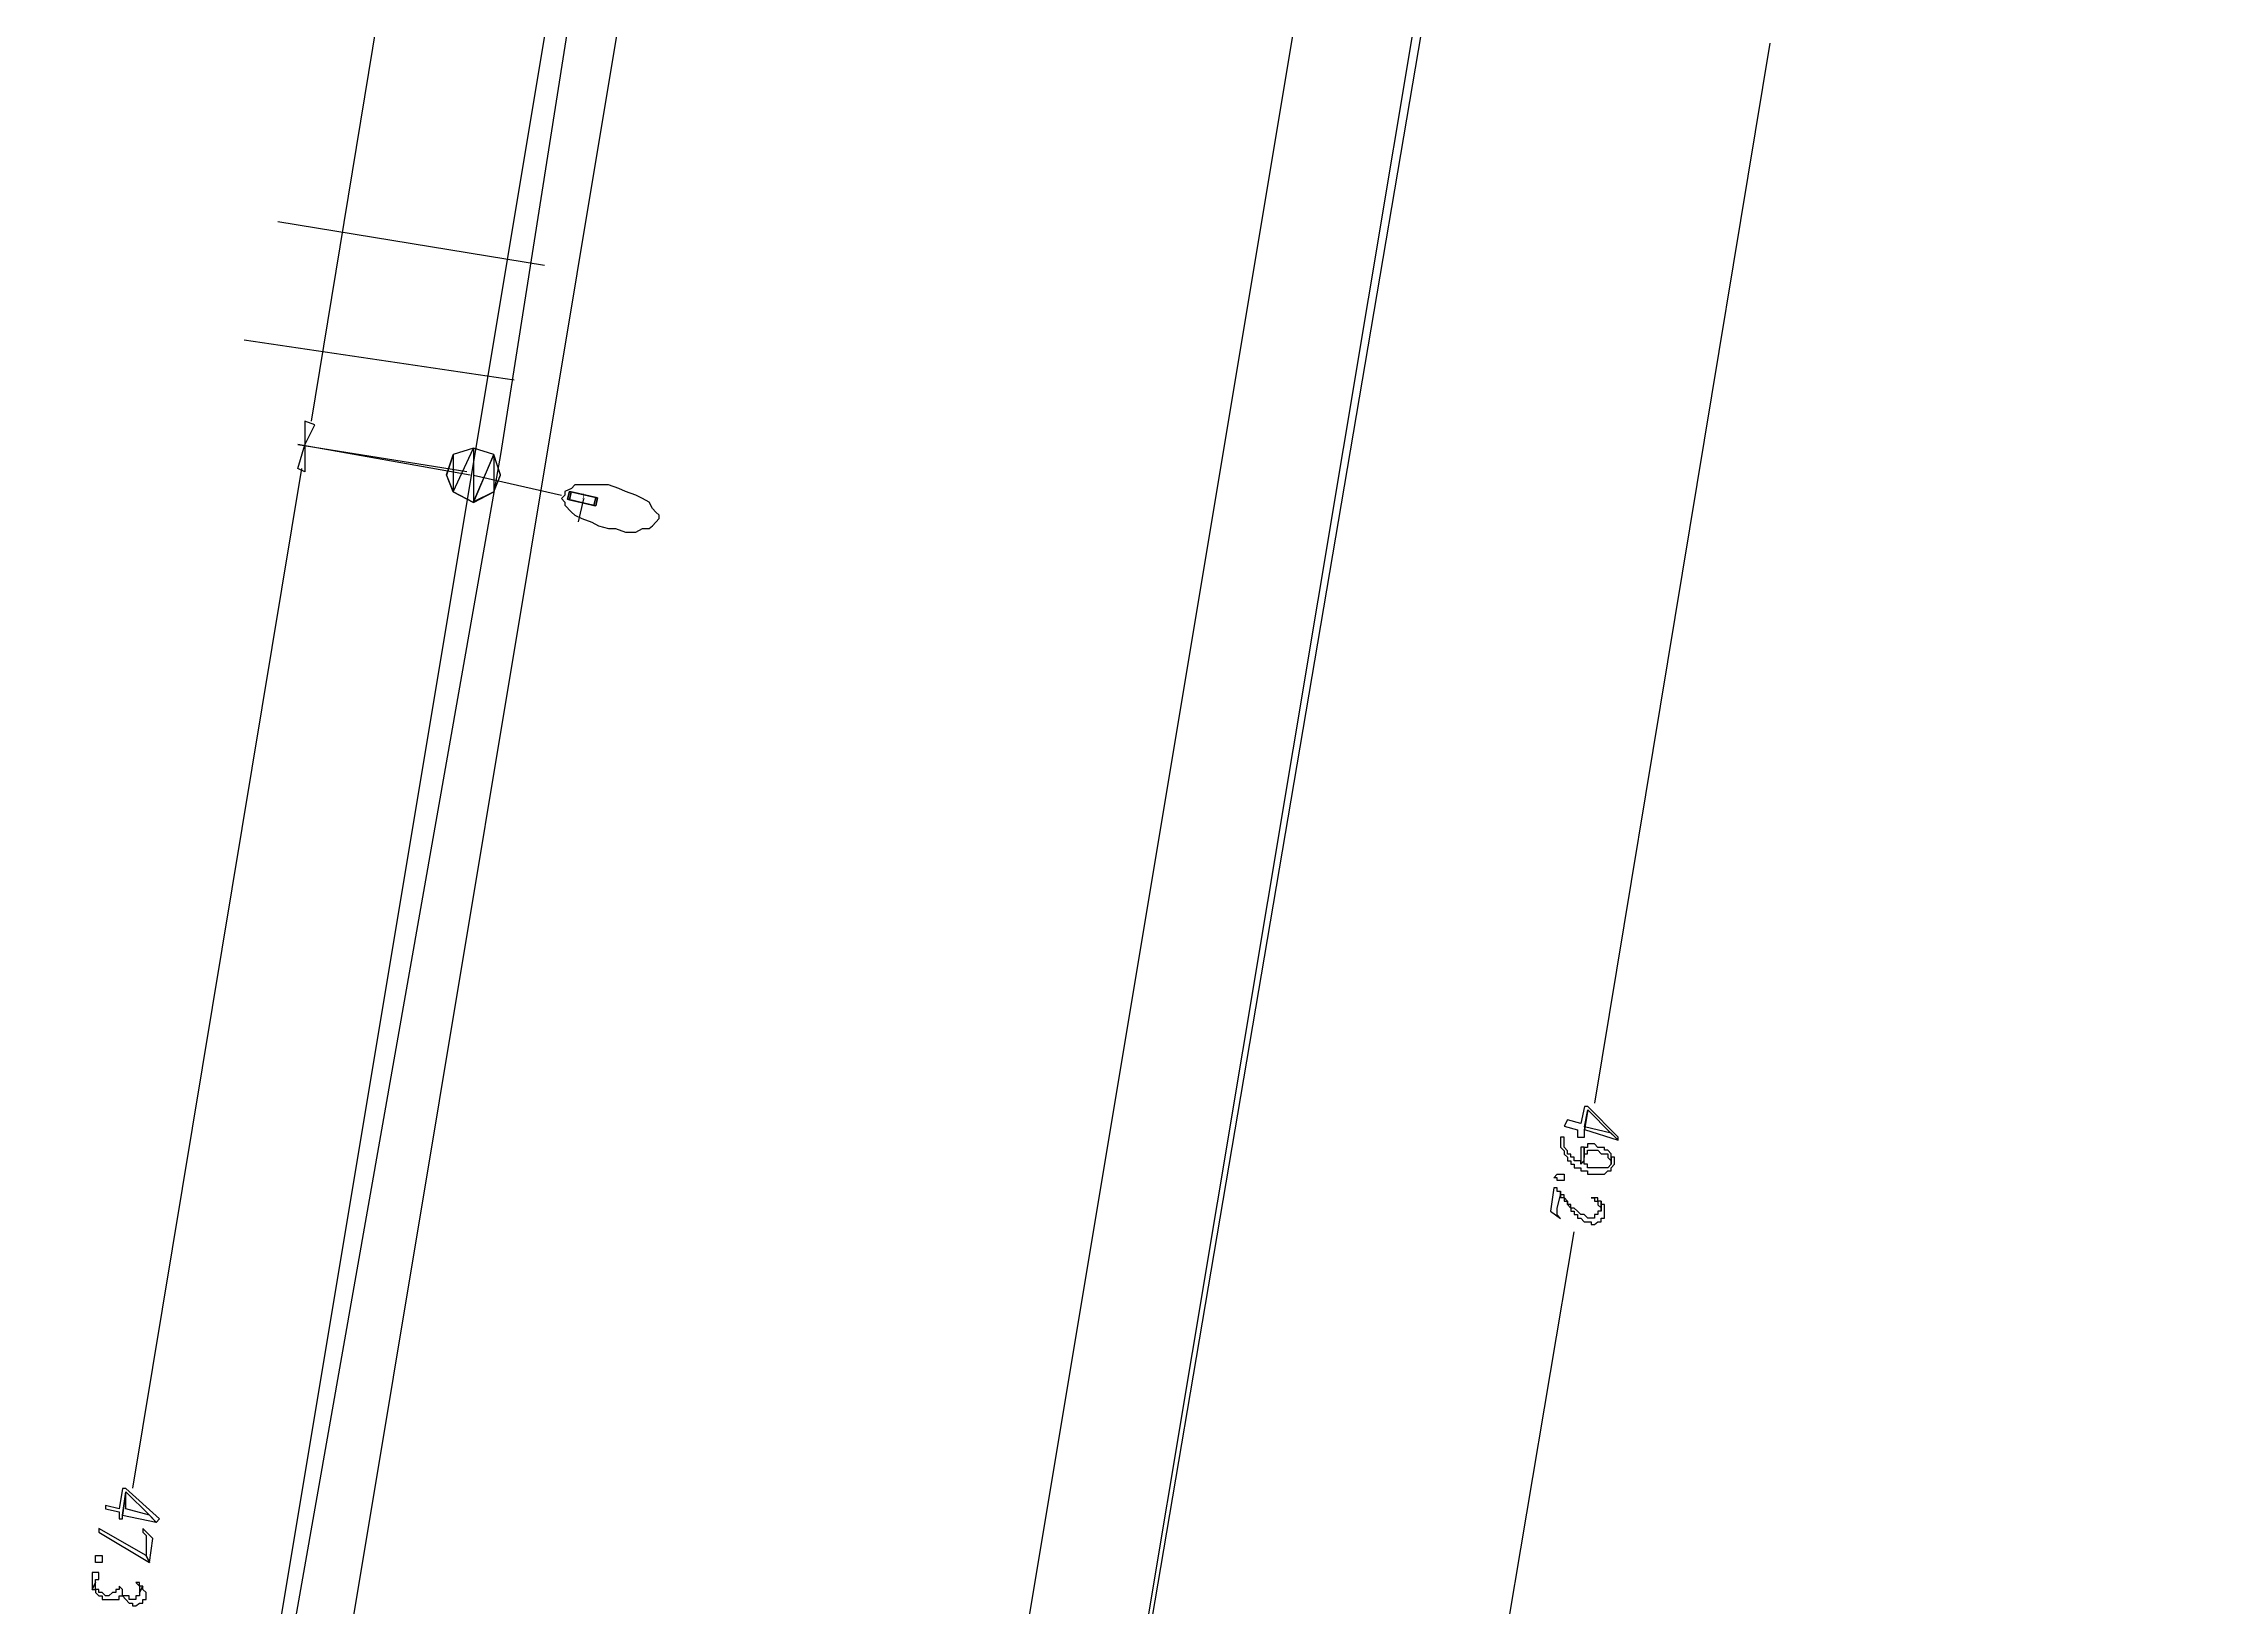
# Model space of a CAD drawing. Extents: x 212106 to 638151, y -1311344 to 1260505.
# Drawn here: x 383780 to 429430, y 872204 to 905301 of the extents above; entities that cross this region are included whole.
import ezdxf

# ---------------------------------------------------------------- set-up
doc = ezdxf.new("R2010")
doc.units = 0
doc.header["$MEASUREMENT"] = 0
for name, color, linetype in [('at_Entity', 7, 'Continuous'), ('DLXLUM01', 3, 'Continuous'), ('DLXLUMEX', 2, 'Continuous'), ('DLXSCENE', 7, 'Continuous')]:
    doc.layers.add(name, color=color, linetype=linetype)

# ---------------------------------------------------------------- blocks, each defined once
blk = doc.blocks.new('*U165')
for p, q in [((-260, 147), (-298, -18)), ((-298, -18), (-260, 147)), ((298, 18), (-260, 147)), ((-222, 138), (-260, 147)), ((-260, 147), (298, 18)), ((-260, 147), (-222, 138)), ((-222, 138), (-260, -27)), ((-260, -27), (-222, 138)), ((337, 10), (-222, 138)), ((-222, 138), (337, 10)), ((260, -147), (298, 18)), ((298, 18), (260, -147)), ((298, 18), (337, 10)), ((337, 10), (298, 18)), ((299, -156), (337, 10)), ((337, 10), (299, -156)), ((-298, -18), (260, -147)), ((260, -147), (-298, -18)), ((-298, -18), (-260, -27)), ((-260, -27), (-298, -18)), ((-260, -27), (299, -156)), ((299, -156), (-260, -27)), ((260, -147), (299, -156)), ((299, -156), (260, -147))]:
    blk.add_line(p, q)
at = {"color": 1}
blk.add_line((38, -9), (-74, -496), dxfattribs=at)
at = {"layer": 'DLXLUMEX', "color": 7}
blk.add_text('1', height=100, dxfattribs=at).set_placement((0, 0))
blk = doc.blocks.new('*U97')
for p, q in [((43243, 916992), (35530, 868004)), ((47027, 829921), (55171, 877848)), ((35530, 868004), (27244, 821005))]:
    blk.add_line(p, q)

msp = doc.modelspace()

# ---------------------------------------------------------------- linework, layer by layer
at = {"layer": 'at_Entity', "color": 4}
for p, q in [((465456, 1237080), (356316, 581961)), ((449884, 1229433), (342316, 583735)), ((394387, 900595), (388744, 901520)), ((393744, 898169), (388030, 899018))]:
    msp.add_line(p, q, dxfattribs=at)
at = {"layer": 'at_Entity', "color": 1}
for p, q in [((448385, 1229513), (340674, 583168)), ((466885, 1229375), (358388, 580248))]:
    msp.add_line(p, q, dxfattribs=at)
at = {"layer": 'at_Entity', "color": 0}
for p, q in [((389457, 897304), (393173, 919871)), ((420313, 905298), (416600, 882879)), ((389529, 897230), (389316, 897306)), ((389316, 897306), (389316, 896806)), ((389316, 896806), (389529, 897230)), ((392815, 896162), (389172, 896810)), ((392744, 896230), (389172, 896805)), ((389172, 896305), (389316, 896805)), ((389316, 896805), (389316, 896230)), ((392458, 896599), (392315, 896160)), ((392458, 896599), (392315, 896160)), ((392458, 896599), (392315, 896160)), ((392458, 896599), (392315, 896160)), ((392316, 896172), (392458, 896595)), ((392316, 896172), (392458, 896595)), ((392886, 896735), (392458, 896599)), ((392886, 896735), (392458, 896599)), ((392458, 895812), (392886, 896735)), ((392458, 895812), (392886, 896735)), ((392886, 896735), (392458, 896599)), ((392886, 896735), (392458, 896599)), ((392886, 896735), (392458, 896599)), ((392458, 895812), (392886, 896735)), ((392458, 895812), (392886, 896735)), ((392886, 896735), (392458, 896599)), ((392458, 896599), (392458, 895812)), ((392458, 896599), (392458, 895812)), ((392458, 896595), (392458, 895808)), ((392458, 896595), (392458, 895808)), ((393316, 896599), (392886, 896735)), ((393316, 896599), (392886, 896735)), ((392886, 896735), (392886, 895585)), ((392886, 896735), (392886, 895585)), ((393316, 896599), (392886, 896735)), ((393316, 896599), (392886, 896735)), ((393316, 896599), (392886, 896735)), ((392886, 896735), (392886, 895585)), ((392886, 896735), (392886, 895585)), ((393316, 896599), (392886, 896735)), ((392886, 895585), (393316, 896599)), ((392886, 895585), (393316, 896599)), ((392886, 895596), (393316, 896595)), ((392886, 895596), (393316, 896595)), ((393458, 896160), (393316, 896599)), ((393458, 896160), (393316, 896599)), ((393458, 896160), (393316, 896599)), ((393458, 896160), (393316, 896599)), ((393458, 896172), (393316, 896595)), ((393316, 896595), (393316, 895808)), ((393316, 896595), (393316, 895808)), ((393458, 896172), (393316, 896595)), ((393316, 896595), (393316, 895808)), ((393316, 896595), (393316, 895808)), ((389243, 896305), (385673, 874736)), ((389316, 896230), (389172, 896305)), ((392315, 896160), (392458, 895812)), ((392315, 896160), (392458, 895812)), ((392315, 896160), (392458, 895812)), ((392315, 896160), (392458, 895812)), ((392458, 895808), (392316, 896172)), ((392458, 895808), (392316, 896172)), ((392888, 896165), (394744, 895741)), ((393316, 895808), (393458, 896172)), ((393316, 895808), (393458, 896172)), ((393316, 895812), (393458, 896160)), ((393316, 895812), (393458, 896160)), ((393316, 895812), (393458, 896160)), ((393316, 895812), (393458, 896160)), ((392458, 895812), (392886, 895585)), ((392886, 895585), (392458, 895812)), ((392458, 895812), (392886, 895585)), ((392458, 895812), (392886, 895585)), ((392886, 895585), (392458, 895812)), ((392458, 895812), (392886, 895585)), ((392886, 895585), (393316, 895812)), ((392886, 895585), (393316, 895812)), ((392886, 895585), (393316, 895812)), ((392886, 895585), (393316, 895812)), ((393316, 895808), (392886, 895596)), ((393316, 895808), (392886, 895596)), ((394817, 895743), (394744, 895668)), ((394744, 895668), (394817, 895592)), ((394959, 895879), (394817, 895819)), ((394817, 895819), (394817, 895743)), ((395030, 895955), (394959, 895879)), ((395174, 895955), (395030, 895955)), ((395387, 895955), (395174, 895955)), ((395531, 895955), (395387, 895955)), ((395744, 895955), (395531, 895955)), ((395959, 895879), (395744, 895955)), ((396101, 895819), (395959, 895879)), ((396316, 895743), (396101, 895819)), ((396458, 895668), (396316, 895743)), ((396602, 895592), (396458, 895668)), ((392886, 895585), (392886, 895585)), ((392886, 895585), (392886, 895585)), ((392886, 895585), (392886, 895585)), ((394817, 895592), (394817, 895531)), ((394817, 895531), (394959, 895380)), ((394959, 895380), (395030, 895319)), ((395030, 895319), (395174, 895244)), ((395174, 895244), (395387, 895168)), ((396673, 895456), (396602, 895592)), ((396744, 895380), (396673, 895456)), ((396815, 895319), (396744, 895380)), ((396744, 895168), (396815, 895244)), ((396815, 895244), (396815, 895319)), ((396815, 895244), (396815, 895244)), ((395387, 895168), (395531, 895093)), ((395531, 895093), (395744, 895032)), ((395744, 895032), (395888, 895032)), ((395888, 895032), (396101, 894956)), ((396101, 894956), (396316, 894956)), ((396316, 894956), (396458, 895032)), ((396458, 895032), (396602, 895032)), ((396602, 895032), (396673, 895093)), ((396673, 895093), (396744, 895168)), ((416029, 882525), (415958, 882389)), ((416315, 882449), (416029, 882525)), ((416387, 882811), (416315, 882449)), ((416458, 882811), (416387, 882811)), ((416387, 882380), (416458, 882741)), ((416458, 882741), (416387, 882319)), ((416387, 882314), (416458, 882735)), ((417101, 882163), (416458, 882811)), ((416458, 882735), (416958, 882239)), ((415957, 882159), (415885, 882159)), ((415885, 882159), (415885, 882083)), ((415885, 882083), (415885, 882083)), ((415885, 882083), (415885, 882083)), ((415885, 882083), (415885, 882023)), ((415885, 882023), (415885, 882023)), ((415885, 882023), (415885, 882023)), ((415885, 882023), (415885, 881948)), ((415957, 882083), (415957, 882159)), ((415957, 882023), (415957, 882083)), ((415957, 882083), (415957, 882083)), ((415957, 882083), (415957, 882083)), ((415957, 881948), (415957, 882023)), ((415957, 882023), (415957, 882023)), ((415958, 882389), (416244, 882314)), ((416244, 882314), (416244, 882163)), ((416244, 882163), (416387, 882163)), ((416958, 882244), (416387, 882380)), ((416387, 882319), (417101, 882094)), ((416387, 882163), (416387, 882314)), ((416529, 882019), (416457, 882019)), ((416457, 882019), (416457, 881944)), ((416600, 882019), (416529, 882019)), ((416529, 882019), (416529, 882019)), ((416529, 882019), (416529, 882019)), ((416672, 881944), (416600, 882019)), ((416600, 882019), (416600, 882019)), ((417101, 882094), (416958, 882244)), ((416958, 882239), (417101, 882103)), ((417101, 882103), (417101, 882163)), ((415885, 881948), (415885, 881948)), ((415885, 881948), (415957, 881873)), ((416028, 881873), (415957, 881948)), ((415957, 881948), (415957, 881948)), ((415957, 881948), (415957, 881948)), ((415957, 881948), (415957, 881948)), ((415957, 881873), (415957, 881873)), ((415957, 881873), (415957, 881873)), ((415957, 881873), (415957, 881873)), ((415957, 881873), (415957, 881798)), ((415957, 881798), (415957, 881798)), ((415957, 881798), (416028, 881737)), ((416028, 881798), (416028, 881873)), ((416028, 881873), (416028, 881873)), ((416100, 881798), (416028, 881798)), ((416028, 881737), (416028, 881737)), ((416028, 881737), (416028, 881737)), ((416028, 881737), (416028, 881662)), ((416028, 881662), (416100, 881662)), ((416100, 881737), (416100, 881798)), ((416100, 881798), (416100, 881798)), ((416100, 881798), (416100, 881798)), ((416171, 881737), (416100, 881737)), ((416100, 881662), (416100, 881662)), ((416100, 881662), (416100, 881587)), ((416100, 881587), (416171, 881587)), ((416171, 881662), (416171, 881737)), ((416171, 881737), (416171, 881737)), ((416243, 881662), (416171, 881662)), ((416171, 881587), (416171, 881587)), ((416171, 881587), (416171, 881512)), ((416171, 881512), (416243, 881512)), ((416313, 881662), (416243, 881662)), ((416243, 881662), (416243, 881662)), ((416243, 881512), (416243, 881512)), ((416243, 881512), (416313, 881512)), ((416386, 881662), (416313, 881587)), ((416313, 881587), (416313, 881662)), ((416313, 881587), (416313, 881587)), ((416313, 881512), (416313, 881451)), ((416386, 881949), (416314, 881949)), ((416314, 881949), (416314, 881874)), ((416314, 881874), (416314, 881874)), ((416314, 881874), (416314, 881874)), ((416314, 881874), (416314, 881814)), ((416314, 881814), (416314, 881814)), ((416314, 881814), (416314, 881814)), ((416314, 881814), (416314, 881738)), ((416314, 881738), (416314, 881738)), ((416314, 881738), (416314, 881738)), ((416314, 881738), (416314, 881663)), ((416314, 881663), (416314, 881663)), ((416314, 881663), (416314, 881588)), ((416314, 881588), (416386, 881663)), ((416386, 881738), (416386, 881949)), ((416386, 881949), (416386, 881949)), ((416457, 881944), (416386, 881944)), ((416386, 881944), (416386, 881944)), ((416386, 881944), (416386, 881733)), ((416386, 881733), (416386, 881808)), ((416386, 881808), (416386, 881808)), ((416386, 881808), (416386, 881808)), ((416386, 881808), (416457, 881808)), ((416386, 881663), (416386, 881738)), ((416386, 881738), (416386, 881738)), ((416386, 881733), (416386, 881733)), ((416386, 881587), (416386, 881662)), ((416386, 881662), (416386, 881662)), ((416386, 881662), (416386, 881662)), ((416456, 881587), (416386, 881587)), ((416386, 881587), (416386, 881587)), ((416386, 881587), (416386, 881587)), ((416456, 881512), (416456, 881587)), ((416529, 881512), (416456, 881512)), ((416457, 881808), (416457, 881884)), ((416457, 881884), (416457, 881884)), ((416457, 881884), (416529, 881884)), ((416529, 881884), (416529, 881884)), ((416529, 881884), (416600, 881884)), ((416599, 881512), (416529, 881512)), ((416529, 881512), (416529, 881512)), ((416672, 881512), (416599, 881512)), ((416599, 881512), (416599, 881512)), ((416599, 881512), (416599, 881512)), ((416599, 881512), (416599, 881512)), ((416600, 881884), (416600, 881884)), ((416600, 881884), (416672, 881884)), ((416743, 881944), (416672, 881944)), ((416672, 881944), (416672, 881944)), ((416672, 881884), (416672, 881884)), ((416672, 881884), (416743, 881808)), ((416742, 881512), (416672, 881512)), ((416672, 881512), (416672, 881512)), ((416815, 881512), (416742, 881512)), ((416742, 881512), (416742, 881512)), ((416742, 881512), (416742, 881512)), ((416815, 881944), (416743, 881944)), ((416743, 881944), (416743, 881944)), ((416743, 881808), (416743, 881808)), ((416743, 881808), (416743, 881808)), ((416743, 881808), (416815, 881808)), ((416815, 881884), (416815, 881944)), ((416886, 881884), (416815, 881884)), ((416815, 881884), (416815, 881884)), ((416815, 881808), (416815, 881808)), ((416815, 881808), (416886, 881808)), ((416885, 881512), (416815, 881512)), ((416815, 881512), (416815, 881512)), ((416957, 881587), (416885, 881512)), ((416885, 881512), (416885, 881512)), ((416885, 881512), (416885, 881512)), ((416958, 881808), (416886, 881884)), ((416886, 881884), (416886, 881884)), ((416886, 881884), (416886, 881884)), ((416886, 881808), (416886, 881733)), ((416886, 881733), (416886, 881733)), ((416886, 881733), (416886, 881733)), ((416886, 881733), (416958, 881658)), ((417028, 881737), (416957, 881737)), ((416957, 881737), (416957, 881587)), ((416957, 881587), (416957, 881587)), ((416957, 881587), (416957, 881587)), ((416957, 881512), (417028, 881587)), ((416957, 881451), (416957, 881512)), ((416957, 881512), (416957, 881512)), ((416957, 881512), (416957, 881512)), ((416958, 881733), (416958, 881808)), ((416958, 881808), (416958, 881808)), ((416958, 881598), (416958, 881733)), ((416958, 881658), (416958, 881658)), ((416958, 881658), (416958, 881658)), ((416958, 881658), (416958, 881598)), ((417028, 881662), (417028, 881737)), ((417028, 881587), (417028, 881662)), ((417028, 881662), (417028, 881662)), ((417028, 881662), (417028, 881662)), ((417028, 881587), (417028, 881587)), ((415743, 881088), (415671, 880591)), ((415814, 881088), (415743, 881088)), ((415744, 881303), (415814, 881379)), ((415814, 881303), (415744, 881303)), ((415744, 881303), (415744, 881303)), ((415814, 881379), (415814, 881379)), ((415814, 881379), (415814, 881379)), ((415814, 881379), (415814, 881379)), ((415814, 881379), (415887, 881379)), ((415814, 881243), (415814, 881303)), ((415814, 881303), (415814, 881303)), ((415814, 881303), (415814, 881303)), ((415887, 881243), (415814, 881243)), ((415814, 881012), (415814, 881088)), ((415814, 881088), (415814, 881088)), ((415887, 881379), (415887, 881379)), ((415887, 881379), (415887, 881379)), ((415887, 881379), (415957, 881379)), ((415957, 881243), (415887, 881243)), ((415887, 881243), (415887, 881243)), ((415887, 881243), (415887, 881243)), ((415887, 881243), (415887, 881243)), ((415957, 881379), (415957, 881379)), ((415957, 881379), (415957, 881303)), ((415957, 881303), (415957, 881243)), ((415957, 881303), (415957, 881303)), ((415957, 881303), (415957, 881303)), ((415957, 881303), (415957, 881303)), ((415957, 881303), (415957, 881303)), ((415957, 881243), (415957, 881243)), ((416313, 881451), (416313, 881451)), ((416313, 881451), (416386, 881451)), ((416386, 881451), (416386, 881451)), ((416386, 881451), (416456, 881451)), ((416456, 881451), (416456, 881376)), ((416456, 881376), (416529, 881376)), ((416529, 881376), (416529, 881376)), ((416529, 881376), (416529, 881376)), ((416529, 881376), (416599, 881376)), ((416599, 881376), (416599, 881376)), ((416599, 881376), (416672, 881376)), ((416672, 881376), (416672, 881376)), ((416672, 881376), (416742, 881376)), ((416742, 881376), (416742, 881376)), ((416742, 881376), (416742, 881376)), ((416742, 881376), (416815, 881376)), ((416815, 881376), (416885, 881451)), ((416815, 881376), (416815, 881376)), ((416885, 881451), (416885, 881451)), ((416885, 881451), (416885, 881451)), ((416885, 881451), (416885, 881451)), ((416885, 881451), (416957, 881451)), ((415671, 880591), (415886, 880441)), ((415886, 881012), (415814, 881012)), ((415814, 880651), (415886, 880937)), ((415814, 880591), (415814, 880651)), ((415814, 880651), (415814, 880651)), ((415814, 880651), (415814, 880651)), ((415814, 880516), (415814, 880591)), ((415814, 880591), (415814, 880591)), ((415814, 880591), (415814, 880591)), ((415886, 880942), (415886, 881018)), ((415886, 881018), (415886, 880942)), ((415886, 880937), (415886, 881012)), ((415957, 880942), (415886, 880942)), ((415886, 880942), (415886, 880942)), ((415886, 880942), (415886, 880942)), ((415886, 880942), (415886, 880942)), ((415886, 880942), (415886, 880882)), ((415886, 880882), (415886, 880882)), ((415886, 880882), (415957, 880882)), ((415957, 880882), (415957, 880942)), ((416029, 880807), (415957, 880882)), ((415957, 880882), (415957, 880882)), ((415957, 880882), (415957, 880807)), ((415957, 880807), (415957, 880807)), ((415957, 880807), (416029, 880807)), ((416029, 880732), (416029, 880807)), ((416029, 880807), (416029, 880807)), ((416029, 880807), (416029, 880807)), ((416029, 880807), (416029, 880732)), ((416100, 880732), (416029, 880732)), ((416029, 880732), (416029, 880732)), ((416029, 880732), (416100, 880657)), ((416100, 880657), (416100, 880732)), ((416100, 880732), (416100, 880732)), ((416100, 880732), (416100, 880732)), ((416172, 880657), (416100, 880657)), ((416100, 880657), (416100, 880657)), ((416100, 880657), (416100, 880597)), ((416100, 880597), (416172, 880597)), ((416243, 880597), (416172, 880657)), ((416172, 880657), (416172, 880657)), ((416172, 880657), (416172, 880657)), ((416172, 880597), (416172, 880597)), ((416172, 880597), (416172, 880521)), ((416315, 880521), (416243, 880597)), ((416243, 880597), (416243, 880597)), ((416243, 880597), (416243, 880597)), ((416601, 880878), (416529, 880878)), ((416529, 880878), (416601, 880878)), ((416671, 880878), (416601, 880878)), ((416601, 880878), (416601, 880878)), ((416601, 880878), (416601, 880803)), ((416601, 880803), (416601, 880803)), ((416601, 880803), (416671, 880803)), ((416671, 880803), (416671, 880878)), ((416744, 880803), (416671, 880803)), ((416671, 880803), (416671, 880803)), ((416671, 880803), (416671, 880803)), ((416671, 880803), (416671, 880728)), ((416671, 880728), (416671, 880728)), ((416671, 880728), (416744, 880667)), ((416743, 880597), (416671, 880597)), ((416671, 880597), (416671, 880521)), ((416743, 880732), (416743, 880807)), ((416743, 880807), (416743, 880597)), ((416814, 880732), (416743, 880732)), ((416743, 880597), (416743, 880597)), ((416744, 880592), (416744, 880803)), ((416744, 880667), (416744, 880667)), ((416744, 880667), (416744, 880667)), ((416744, 880667), (416744, 880592)), ((416814, 880657), (416814, 880732)), ((416814, 880732), (416814, 880732)), ((416814, 880597), (416814, 880657)), ((416814, 880657), (416814, 880657)), ((416814, 880657), (416814, 880657)), ((416814, 880521), (416814, 880597)), ((416814, 880597), (416814, 880597)), ((412386, 857724), (416172, 880158)), ((415886, 880441), (415814, 880516)), ((415814, 880516), (415814, 880516)), ((415814, 880516), (415814, 880516)), ((415886, 880441), (415886, 880441)), ((416172, 880521), (416243, 880521)), ((416243, 880521), (416243, 880521)), ((416243, 880521), (416243, 880446)), ((416243, 880446), (416315, 880446)), ((416385, 880521), (416315, 880521)), ((416315, 880521), (416315, 880521)), ((416315, 880446), (416315, 880446)), ((416315, 880446), (416315, 880446)), ((416315, 880446), (416315, 880446)), ((416315, 880446), (416385, 880371)), ((416458, 880446), (416385, 880521)), ((416385, 880521), (416385, 880521)), ((416385, 880521), (416385, 880521)), ((416385, 880371), (416385, 880371)), ((416385, 880371), (416458, 880371)), ((416528, 880446), (416458, 880446)), ((416458, 880446), (416458, 880446)), ((416458, 880446), (416458, 880446)), ((416458, 880371), (416458, 880371)), ((416458, 880371), (416528, 880371)), ((416600, 880446), (416528, 880446)), ((416528, 880446), (416528, 880446)), ((416528, 880371), (416528, 880371)), ((416528, 880371), (416528, 880311)), ((416528, 880311), (416528, 880311)), ((416528, 880311), (416600, 880311)), ((416671, 880521), (416600, 880521)), ((416600, 880521), (416600, 880521)), ((416600, 880521), (416600, 880446)), ((416600, 880311), (416671, 880371)), ((416600, 880311), (416600, 880311)), ((416671, 880521), (416671, 880521)), ((416671, 880521), (416671, 880521)), ((416671, 880371), (416671, 880371)), ((416671, 880371), (416743, 880371)), ((416743, 880371), (416743, 880446)), ((416743, 880446), (416814, 880446)), ((416743, 880371), (416743, 880371)), ((416743, 880371), (416743, 880371)), ((416814, 880446), (416814, 880521)), ((416814, 880521), (416814, 880521)), ((416814, 880446), (416814, 880446)), ((416814, 880446), (416814, 880446)), ((385458, 874731), (385386, 874296)), ((385529, 874661), (385457, 874166)), ((385530, 874731), (385458, 874731)), ((385458, 874161), (385530, 874656)), ((385529, 874301), (385529, 874661)), ((386244, 874086), (385530, 874731)), ((385530, 874656), (386029, 874161)), ((385386, 874296), (385101, 874371)), ((385101, 874371), (385101, 874296)), ((385101, 874296), (385386, 874236)), ((385386, 874236), (385386, 874086)), ((386029, 874166), (385529, 874301)), ((385959, 873311), (384959, 873881)), ((384959, 873881), (384959, 873806)), ((384959, 873806), (386029, 873161)), ((385386, 874086), (385458, 874086)), ((385457, 874166), (386173, 874016)), ((385458, 874086), (385458, 874161)), ((386101, 873671), (385887, 873881)), ((385887, 873881), (385887, 873806)), ((385887, 873806), (385887, 873806)), ((385887, 873806), (385887, 873806)), ((385887, 873806), (385959, 873731)), ((386173, 874016), (386029, 874166)), ((386029, 874161), (386172, 874011)), ((386172, 874011), (386244, 874086)), ((384887, 873235), (384887, 873310)), ((384887, 873310), (384887, 873310)), ((384887, 873310), (384959, 873310)), ((384959, 873310), (384959, 873310)), ((384959, 873310), (384959, 873310)), ((384959, 873310), (385030, 873310)), ((385030, 873310), (385030, 873235)), ((385959, 873731), (385959, 873731)), ((385959, 873731), (385959, 873731)), ((385959, 873731), (385959, 873731)), ((385959, 873731), (385959, 873671)), ((385959, 873671), (385959, 873671)), ((385959, 873671), (385959, 873671)), ((385959, 873671), (385959, 873596)), ((385959, 873596), (385959, 873311)), ((386029, 873161), (385959, 873311)), ((385959, 873311), (386029, 873161)), ((386029, 873161), (386101, 873671)), ((384887, 872949), (384816, 872949)), ((384816, 872949), (384816, 872874)), ((384816, 872874), (384816, 872874)), ((384816, 872874), (384816, 872800)), ((384887, 873160), (384887, 873235)), ((384887, 873235), (384887, 873235)), ((384887, 873235), (384887, 873235)), ((384887, 873235), (384887, 873235)), ((384959, 873160), (384887, 873160)), ((384887, 873160), (384887, 873160)), ((384959, 872949), (384887, 872949)), ((384887, 872949), (384887, 872949)), ((384887, 872949), (384887, 872949)), ((385030, 873160), (384959, 873160)), ((384959, 873160), (384959, 873160)), ((384959, 873160), (384959, 873160)), ((384959, 872874), (384959, 872949)), ((384959, 872949), (384959, 872949)), ((384959, 872949), (384959, 872949)), ((384959, 872949), (384959, 872949)), ((384959, 872949), (384959, 872949)), ((384959, 872800), (384959, 872874)), ((384959, 872874), (384959, 872874)), ((384959, 872874), (384959, 872874)), ((384959, 872874), (384959, 872874)), ((385030, 873235), (385030, 873235)), ((385030, 873235), (385030, 873235)), ((385030, 873235), (385030, 873160)), ((385030, 873160), (385030, 873160)), ((385030, 873160), (385030, 873160)), ((385030, 873160), (385030, 873160)), ((385030, 873160), (385030, 873160)), ((385030, 873160), (385030, 873160)), ((385030, 873160), (385030, 873160)), ((386029, 873161), (386029, 873161)), ((384816, 872800), (384816, 872800)), ((384816, 872800), (384816, 872800)), ((384816, 872800), (384816, 872740)), ((384816, 872740), (384816, 872740)), ((384816, 872740), (384816, 872665)), ((384816, 872590), (384887, 872740)), ((384888, 872740), (384816, 872590)), ((384816, 872665), (384816, 872665)), ((384816, 872665), (384816, 872665)), ((384816, 872665), (384816, 872590)), ((384816, 872590), (384888, 872590)), ((384887, 872740), (384887, 872800)), ((384887, 872800), (384887, 872800)), ((384887, 872800), (384887, 872800)), ((384887, 872800), (384959, 872800)), ((384887, 872740), (384887, 872740)), ((384888, 872665), (384888, 872740)), ((384888, 872590), (384888, 872665)), ((384888, 872665), (384888, 872665)), ((384888, 872665), (384888, 872665)), ((384959, 872590), (384888, 872590)), ((384888, 872590), (384888, 872590)), ((384888, 872590), (384888, 872590)), ((384888, 872590), (384888, 872530)), ((384888, 872530), (384888, 872530)), ((384888, 872530), (384888, 872530)), ((384888, 872530), (384888, 872530)), ((384888, 872530), (384959, 872455)), ((384959, 872800), (384959, 872800)), ((384959, 872530), (384959, 872590)), ((385030, 872530), (384959, 872530)), ((384959, 872455), (384959, 872455)), ((384959, 872455), (384959, 872455)), ((384959, 872455), (385030, 872455)), ((385102, 872455), (385030, 872530)), ((385030, 872530), (385030, 872530)), ((385030, 872530), (385030, 872530)), ((385030, 872530), (385030, 872530)), ((385030, 872455), (385030, 872380)), ((385030, 872380), (385102, 872380)), ((385173, 872455), (385102, 872455)), ((385102, 872455), (385102, 872455)), ((385102, 872380), (385102, 872380)), ((385102, 872380), (385173, 872380)), ((385245, 872530), (385173, 872455)), ((385173, 872455), (385173, 872455)), ((385173, 872380), (385173, 872380)), ((385173, 872380), (385173, 872380)), ((385173, 872380), (385245, 872380)), ((385315, 872530), (385245, 872530)), ((385245, 872530), (385245, 872530)), ((385245, 872530), (385245, 872530)), ((385245, 872380), (385245, 872380)), ((385245, 872380), (385315, 872380)), ((385387, 872590), (385315, 872590)), ((385315, 872590), (385315, 872590)), ((385315, 872590), (385315, 872530)), ((385315, 872530), (385315, 872530)), ((385315, 872380), (385315, 872380)), ((385315, 872380), (385315, 872380)), ((385315, 872380), (385387, 872380)), ((385459, 872590), (385387, 872665)), ((385387, 872665), (385387, 872665)), ((385387, 872665), (385387, 872665)), ((385387, 872665), (385387, 872665)), ((385387, 872665), (385387, 872665)), ((385387, 872665), (385387, 872665)), ((385387, 872665), (385387, 872590)), ((385387, 872590), (385387, 872590)), ((385387, 872380), (385387, 872455)), ((385387, 872455), (385459, 872455)), ((385387, 872380), (385387, 872380)), ((385459, 872530), (385459, 872590)), ((385459, 872590), (385459, 872590)), ((385459, 872590), (385459, 872590)), ((385459, 872455), (385459, 872530)), ((385459, 872530), (385459, 872530)), ((385530, 872455), (385459, 872455)), ((385459, 872455), (385459, 872455)), ((385459, 872455), (385459, 872455)), ((385459, 872455), (385459, 872455)), ((385459, 872455), (385530, 872380)), ((385602, 872455), (385530, 872455)), ((385530, 872455), (385530, 872455)), ((385530, 872455), (385530, 872455)), ((385530, 872380), (385530, 872380)), ((385530, 872380), (385530, 872380)), ((385530, 872380), (385602, 872305)), ((385602, 872380), (385602, 872455)), ((385602, 872455), (385602, 872455)), ((385674, 872380), (385602, 872380)), ((385744, 872380), (385674, 872380)), ((385674, 872380), (385674, 872380)), ((385816, 872740), (385744, 872740)), ((385744, 872740), (385744, 872740)), ((385744, 872740), (385744, 872740)), ((385744, 872740), (385744, 872740)), ((385744, 872740), (385816, 872665)), ((385816, 872455), (385744, 872455)), ((385744, 872455), (385744, 872380)), ((385744, 872380), (385744, 872380)), ((385816, 872665), (385816, 872740)), ((385816, 872740), (385816, 872740)), ((385888, 872665), (385816, 872665)), ((385816, 872665), (385816, 872665)), ((385816, 872665), (385816, 872590)), ((385816, 872530), (385888, 872665)), ((385888, 872665), (385816, 872530)), ((385816, 872590), (385816, 872590)), ((385816, 872590), (385816, 872590)), ((385816, 872590), (385816, 872530)), ((385816, 872530), (385816, 872530)), ((385816, 872530), (385816, 872530)), ((385816, 872530), (385816, 872455)), ((385816, 872455), (385816, 872455)), ((385816, 872455), (385816, 872455)), ((385888, 872590), (385888, 872665)), ((385958, 872530), (385888, 872590)), ((385888, 872590), (385888, 872590)), ((385888, 872590), (385888, 872590)), ((385888, 872305), (385888, 872380)), ((385888, 872380), (385958, 872380)), ((385958, 872455), (385958, 872530)), ((385958, 872530), (385958, 872530)), ((385958, 872530), (385958, 872530)), ((385958, 872380), (385958, 872455)), ((385958, 872380), (385958, 872380)), ((385602, 872305), (385602, 872305)), ((385602, 872305), (385602, 872305)), ((385602, 872305), (385674, 872305)), ((385674, 872305), (385674, 872305)), ((385674, 872305), (385674, 872245)), ((385674, 872245), (385744, 872245)), ((385744, 872245), (385816, 872305)), ((385744, 872245), (385744, 872245)), ((385816, 872305), (385816, 872305)), ((385816, 872305), (385816, 872305)), ((385816, 872305), (385888, 872305)), ((385888, 872305), (385888, 872305)), ((385888, 872305), (385888, 872305))]:
    msp.add_line(p, q, dxfattribs=at)

# ---------------------------------------------------------------- block references
at = {"layer": 'DLXLUM01'}
msp.add_blockref('*U165', (395173, 895671), dxfattribs=at)
at = {"layer": 'DLXSCENE'}
msp.add_blockref('*U97', (357928, 28595), dxfattribs=at)

doc.saveas('drawing.dxf')
